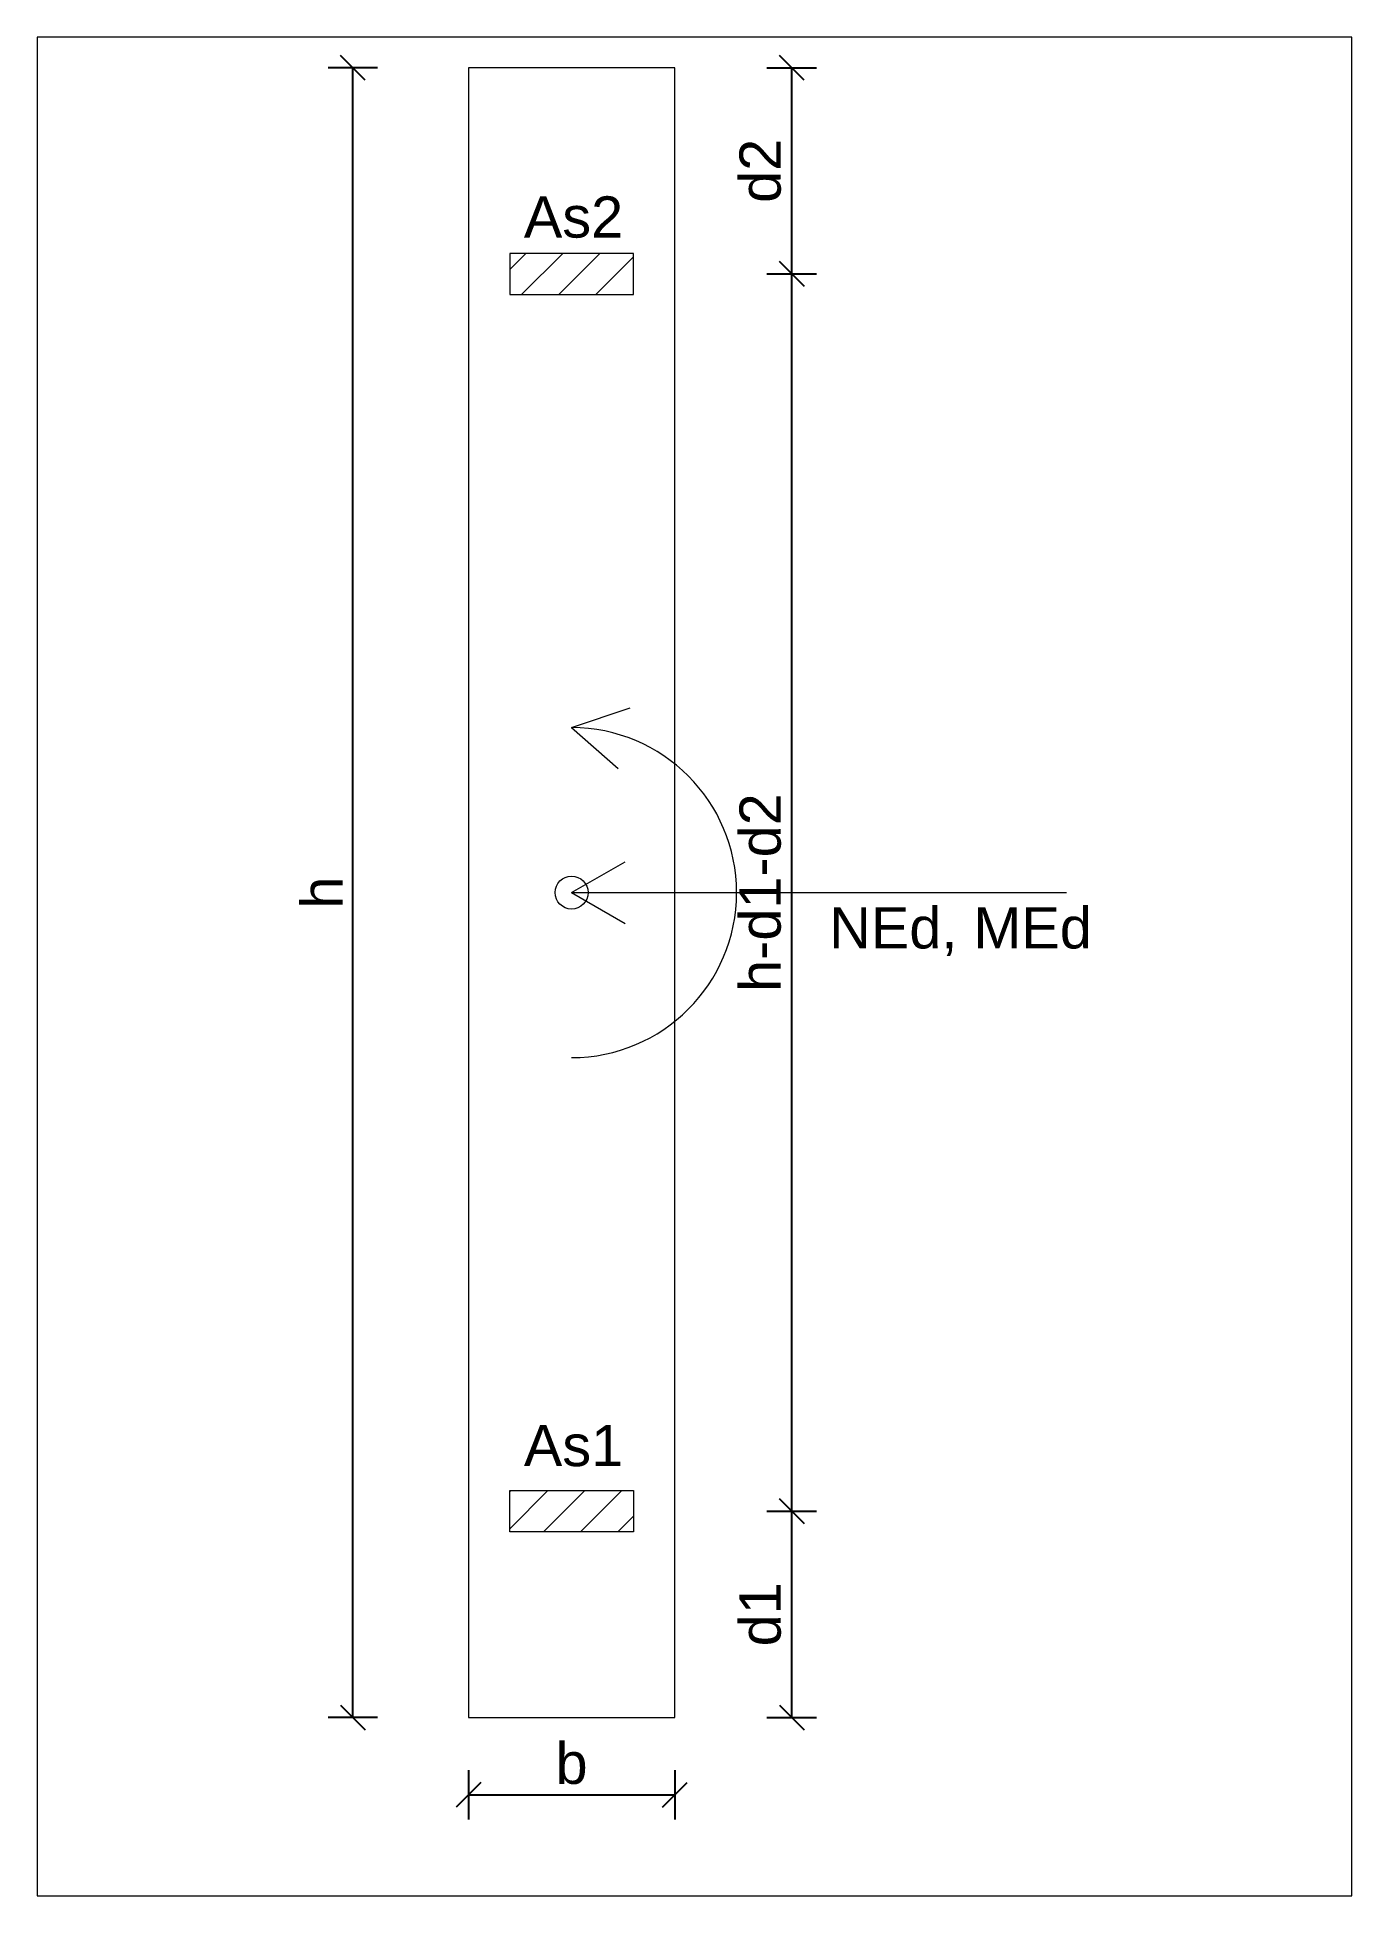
# Paper-space layout 'Interaction_diagram' of a CAD drawing. Extents: x 0 to 210, y 0 to 297.
# The model-space entities are those that its viewports show. They can reach past a viewport. Long polylines and large blocks are cut down to what shows.
import ezdxf

# ---------------------------------------------------------------- set-up
doc = ezdxf.new("R2010")
doc.units = 0
doc.layers.add('Kontura', color=7, linetype='Continuous', lineweight=15)
doc.layers.add('Kota', color=3, linetype='Continuous', lineweight=9)
doc.styles.get("Standard").update_dxf_attribs({"font": 'arial.ttf'})
doc.dimstyles.new('Annotative', dxfattribs={"dimscale": 0, "dimtxt": 2.5, "dimasz": 1.5, "dimexe": 1.5, "dimexo": 0.625, "dimtad": 1, "dimdec": 4, "dimtxsty": 'Standard', "dimblk": 'OBLIQUE', "dimcen": 2.5, "dimadec": 0, "dimazin": 0, "dimtfac": 1, "dimtdec": 4, "dimtix": 1, "dimtmove": 0, "dimatfit": 3, "dimldrblk": 'OBLIQUE', "dimfxl": 1.5, "dimfxlon": 1, "dimarcsym": 0})

# ---------------------------------------------------------------- blocks, each defined once
blk = doc.blocks.new('_Oblique')
at = {"color": 0, "linetype": 'ByBlock', "lineweight": -2}
blk.add_line((-0.5, -0.5), (0.5, 0.5), dxfattribs=at)
blk = doc.blocks.new('*D43')
at = {"layer": 'Defpoints', "color": 0}
for p in [(230.84, -1602.02), (257.52, -1602.02), (218.34, -1627.02)]:
    blk.add_point(p, dxfattribs=at)
at = {"layer": 'Kota', "color": 0, "lineweight": -2}
for p, q in [((254.52, -1602.02), (260.52, -1602.02)), ((257.52, -1627.02), (257.52, -1602.02)), ((254.52, -1627.02), (260.52, -1627.02))]:
    blk.add_line(p, q, dxfattribs=at)
at = {"layer": 'Kota', "color": 0, "lineweight": -2, "xscale": 3, "yscale": 3, "zscale": 3}
for p, rotation in [((257.52, -1602.02), 90), ((257.52, -1627.02), 270)]:
    blk.add_blockref('_Oblique', p, dxfattribs=dict(at, rotation=rotation))
at = {"layer": 'Kota', "color": 0, "insert": (253.72, -1614.52), "char_height": 5, "attachment_point": 5, "rotation": 90}
blk.add_mtext('d1', dxfattribs=at)
blk = doc.blocks.new('*D44')
at = {"layer": 'Defpoints', "color": 0}
for p in [(218.34, -1619.99), (243.34, -1619.99), (243.34, -1636.4)]:
    blk.add_point(p, dxfattribs=at)
at = {"layer": 'Kota', "color": 0, "lineweight": -2}
for p, q in [((218.34, -1633.4), (218.34, -1639.4)), ((243.34, -1633.4), (243.34, -1639.4)), ((218.34, -1636.4), (243.34, -1636.4))]:
    blk.add_line(p, q, dxfattribs=at)
at = {"layer": 'Kota', "color": 0, "lineweight": -2, "xscale": 3, "yscale": 3, "zscale": 3, "rotation": 180}
blk.add_blockref('_Oblique', (218.34, -1636.4), dxfattribs=at)
at = {"layer": 'Kota', "color": 0, "lineweight": -2, "xscale": 3, "yscale": 3, "zscale": 3}
blk.add_blockref('_Oblique', (243.34, -1636.4), dxfattribs=at)
at = {"layer": 'Kota', "color": 0, "insert": (230.84, -1632.61), "char_height": 5, "attachment_point": 5}
blk.add_mtext('b', dxfattribs=at)
blk = doc.blocks.new('*D45')
at = {"layer": 'Defpoints', "color": 0}
for p in [(238.34, -1452.02), (257.52, -1452.02), (238.34, -1602.02)]:
    blk.add_point(p, dxfattribs=at)
at = {"layer": 'Kota', "color": 0, "lineweight": -2}
for p, q in [((254.52, -1452.02), (260.52, -1452.02)), ((257.52, -1602.02), (257.52, -1452.02)), ((254.52, -1602.02), (260.52, -1602.02))]:
    blk.add_line(p, q, dxfattribs=at)
at = {"layer": 'Kota', "color": 0, "lineweight": -2, "xscale": 3, "yscale": 3, "zscale": 3}
for p, rotation in [((257.52, -1452.02), 90), ((257.52, -1602.02), 270)]:
    blk.add_blockref('_Oblique', p, dxfattribs=dict(at, rotation=rotation))
at = {"layer": 'Kota', "color": 0, "insert": (253.72, -1527.02), "char_height": 5, "attachment_point": 5, "rotation": 90}
blk.add_mtext('h-d1-d2', dxfattribs=at)
blk = doc.blocks.new('*D46')
at = {"layer": 'Defpoints', "color": 0}
for p in [(204.33, -1427.02), (218.34, -1427.02), (218.34, -1627.02)]:
    blk.add_point(p, dxfattribs=at)
at = {"layer": 'Kota', "color": 0, "lineweight": -2}
for p, q in [((207.33, -1427.02), (201.33, -1427.02)), ((204.33, -1627.02), (204.33, -1427.02)), ((207.33, -1627.02), (201.33, -1627.02))]:
    blk.add_line(p, q, dxfattribs=at)
at = {"layer": 'Kota', "color": 0, "lineweight": -2, "xscale": 3, "yscale": 3, "zscale": 3}
for p, rotation in [((204.33, -1427.02), 90), ((204.33, -1627.02), 270)]:
    blk.add_blockref('_Oblique', p, dxfattribs=dict(at, rotation=rotation))
at = {"layer": 'Kota', "color": 0, "insert": (200.58, -1527.02), "char_height": 5, "attachment_point": 5, "rotation": 90}
blk.add_mtext('h', dxfattribs=at)
blk = doc.blocks.new('*D47')
at = {"layer": 'Defpoints', "color": 0}
for p in [(243.34, -1427.02), (257.52, -1427.02), (238.34, -1452.02)]:
    blk.add_point(p, dxfattribs=at)
at = {"layer": 'Kota', "color": 0, "lineweight": -2}
for p, q in [((254.52, -1427.02), (260.52, -1427.02)), ((257.52, -1452.02), (257.52, -1427.02)), ((254.52, -1452.02), (260.52, -1452.02))]:
    blk.add_line(p, q, dxfattribs=at)
at = {"layer": 'Kota', "color": 0, "lineweight": -2, "xscale": 3, "yscale": 3, "zscale": 3}
for p, rotation in [((257.52, -1427.02), 90), ((257.52, -1452.02), 270)]:
    blk.add_blockref('_Oblique', p, dxfattribs=dict(at, rotation=rotation))
at = {"layer": 'Kota', "color": 0, "insert": (253.72, -1439.52), "char_height": 5, "attachment_point": 5, "rotation": 90}
blk.add_mtext('d2', dxfattribs=at)

msp = doc.modelspace()

# ---------------------------------------------------------------- hatches: boundary and pattern name
at = {"layer": 'Kontura'}
h = msp.add_hatch(dxfattribs=at)
h.set_pattern_fill('ANSI31', color=256, style=0)
h.paths.add_polyline_path([(223.33771, -1454.52407), (238.33771, -1454.52407), (238.33771, -1449.52407), (223.33771, -1449.52407)])
h = msp.add_hatch(dxfattribs=at)
h.set_pattern_fill('ANSI31', color=256, style=0)
h.paths.add_polyline_path([(238.33771, -1599.52407), (223.33771, -1599.52407), (223.33771, -1604.52407), (238.33771, -1604.52407)])

# ---------------------------------------------------------------- linework, layer by layer
for p, q in [((230.83771, -1507.02407), (237.93817, -1504.60883)), ((230.83771, -1507.02407), (236.4796, -1511.96563)), ((230.83771, -1527.02407), (237.3329, -1523.27407)), ((230.83771, -1527.02407), (290.83771, -1527.02407)), ((230.83771, -1527.02407), (237.3329, -1530.77407))]:
    msp.add_line(p, q, dxfattribs=at)
for points in [[(218.33771, -1627.02407), (243.33771, -1627.02407), (243.33771, -1427.02407), (218.33771, -1427.02407)], [(223.33771, -1454.52407), (238.33771, -1454.52407), (238.33771, -1449.52407), (223.33771, -1449.52407)], [(223.33771, -1599.52407), (238.33771, -1599.52407), (238.33771, -1604.52407), (223.33771, -1604.52407)]]:
    msp.add_lwpolyline(points, close=True, dxfattribs=at)
msp.add_circle((230.83771, -1527.02407), 2, dxfattribs=at)
msp.add_arc((230.83771, -1527.02407), 20, 270, 90, dxfattribs=at)

# ---------------------------------------------------------------- texts
at = {"layer": 'Kota'}
for s, p in [('As2', (225.05638, -1447.61549)), ('NEd, MEd', (262.06625, -1533.7936)), ('As1', (225.05638, -1596.55559))]:
    msp.add_text(s, height=5, dxfattribs=at).set_placement(p)

# ---------------------------------------------------------------- dimensions: what is measured, and where the dimension line sits
for base, p1, p2, text, picture, middle in [((204.32923, -1427.02407), (218.33771, -1627.02407), (218.33771, -1427.02407), 'h', '*D46', (200.57923, -1527.02407)), ((257.52413, -1427.02407), (238.33771, -1452.02407), (243.33771, -1427.02407), 'd2', '*D47', (253.72297, -1439.52407)), ((257.52413, -1452.02407), (238.33771, -1602.02407), (238.33771, -1452.02407), 'h-d1-d2', '*D45', (253.72297, -1527.02407)), ((257.52413, -1602.02407), (218.33771, -1627.02407), (230.83771, -1602.02407), 'd1', '*D43', (253.72297, -1614.52407))]:
    dim = msp.add_linear_dim(base=base, p1=p1, p2=p2, angle=90, text=text, dimstyle='Annotative', override={"dimscale": 0, "dimtxsty": 'Standard', "dimtfill": 0, "dimtfillclr": 0}, dxfattribs=at)
    dim.commit()
    dim.dimension.update_dxf_attribs({"geometry": picture, "text_midpoint": middle})
dim = msp.add_linear_dim(base=(243.33771, -1636.40219), p1=(218.33771, -1619.98797), p2=(243.33771, -1619.98797), text='b', dimstyle='Annotative', override={"dimscale": 0, "dimtxsty": 'Standard', "dimtfill": 0, "dimtfillclr": 0}, dxfattribs=at)
dim.commit()
dim.dimension.update_dxf_attribs({"geometry": '*D44', "text_midpoint": (230.83771, -1632.61127)})

psp = doc.layouts.new('Interaction_diagram')

# ---------------------------------------------------------------- viewports
at = {"layer": '0'}
psp.add_viewport(center=(105, 148.5), size=(210, 297), view_center_point=(245.73611, -1535.98118), view_height=225.332505, dxfattribs=at)

doc.saveas('drawing.dxf')
